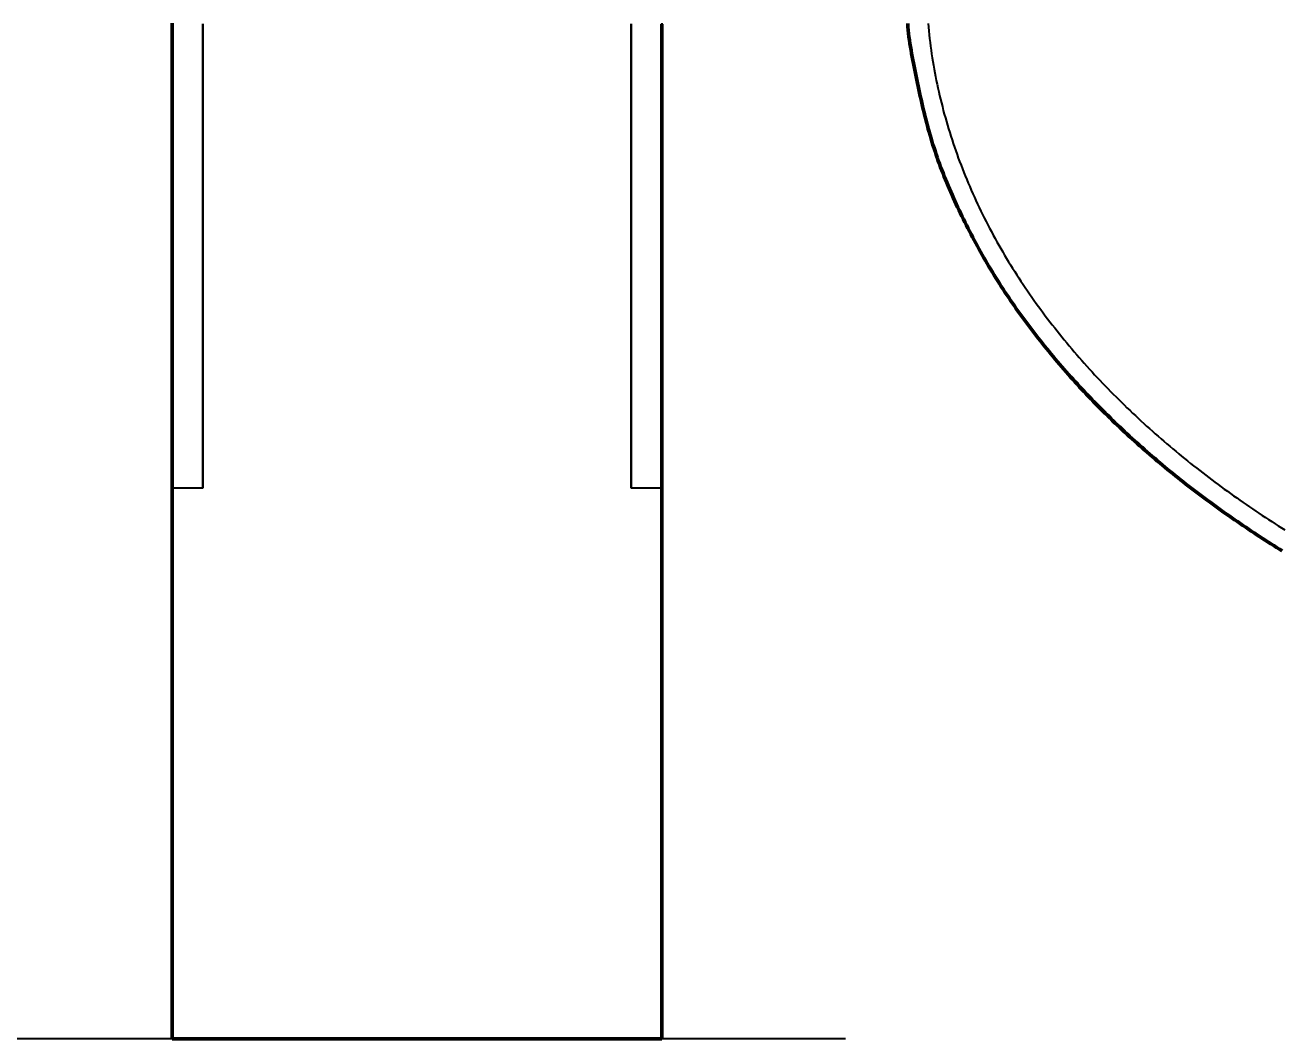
# Model space of a CAD drawing. Header units: millimetres. Extents: x 0 to 594, y 0 to 420.
# Drawn here: x 61.59 to 82.13, y 250 to 266.57 of the extents above; entities that cross this region are included whole.
import ezdxf

# ---------------------------------------------------------------- set-up
doc = ezdxf.new("R2010")
doc.units = ezdxf.units.MM
doc.linetypes.add('ISO02-TRAZOS', pattern=[3.75, 3, -0.75])
for name, color, linetype, lineweight in [('01-VISIBLE', 7, 'CONTINUOUS', 50), ('02-OCULTA', 4, 'ISO02-TRAZOS', 25), ('04-COTA', 3, 'CONTINUOUS', 25)]:
    doc.layers.add(name, color=color, linetype=linetype, lineweight=lineweight)
doc.styles.add('ISO3098', font='isocpeur.ttf')
doc.dimstyles.new('FLAMA-ISO', dxfattribs={"dimtxt": 3.5, "dimasz": 3, "dimexe": 2, "dimexo": 1, "dimgap": 1, "dimtad": 1, "dimdec": 1, "dimtxsty": 'ISO3098', "dimcen": 2.5, "dimclrd": 3, "dimclre": 3, "dimclrt": 3, "dimazin": 3, "dimtfac": 1, "dimtmove": 0, "dimatfit": 3, "dimlwd": 25, "dimlwe": 25})

msp = doc.modelspace()

# ---------------------------------------------------------------- linework, layer by layer
at = {"layer": '01-VISIBLE'}
msp.add_line((72, 250), (64, 250), dxfattribs=at)
for points in [[(64, 250), (64, 250.1), (64, 250.2), (64, 250.3), (64, 250.4), (64, 250.5), (64, 250.6), (64, 250.7), (64, 250.8), (64, 250.9), (64, 251), (64, 251.1), (64, 251.2), (64, 251.3), (64, 251.4), (64, 251.5), (64, 251.6), (64, 251.7), (64, 251.8), (64, 251.9), (64, 252), (64, 252.1), (64, 252.2), (64, 252.3), (64, 252.4), (64, 252.5), (64, 252.6), (64, 252.7), (64, 252.8), (64, 252.9), (64, 253), (64, 253.1), (64, 253.2), (64, 253.3), (64, 253.4), (64, 253.5), (64, 253.6), (64, 253.7), (64, 253.8), (64, 253.9), (64, 254), (64, 254.1), (64, 254.2), (64, 254.3), (64, 254.4), (64, 254.5), (64, 254.6), (64, 254.7), (64, 254.8), (64, 254.9), (64, 255), (64, 255.1), (64, 255.2), (64, 255.3), (64, 255.4), (64, 255.5), (64, 255.6), (64, 255.7), (64, 255.8), (64, 255.9), (64, 256), (64, 256.1), (64, 256.2), (64, 256.3), (64, 256.4), (64, 256.5), (64, 256.6), (64, 256.7), (64, 256.8), (64, 256.9), (64, 257), (64, 257.1), (64, 257.2), (64, 257.3), (64, 257.4), (64, 257.5), (64, 257.6), (64, 257.7), (64, 257.8), (64, 257.9), (64, 258), (64, 258.1), (64, 258.2), (64, 258.3), (64, 258.4), (64, 258.5), (64, 258.6), (64, 258.7), (64, 258.8), (64, 258.9), (64, 259), (64, 259.1), (64, 259.2), (64, 259.3), (64, 259.4), (64, 259.5), (64, 259.6), (64, 259.7), (64, 259.8), (64, 259.9), (64, 260), (64, 260.1), (64, 260.2), (64, 260.3), (64, 260.4), (64, 260.5), (64, 260.6), (64, 260.7), (64, 260.8), (64, 260.9), (64, 261), (64, 261.1), (64, 261.2), (64, 261.3), (64, 261.4), (64, 261.5), (64, 261.6), (64, 261.7), (64, 261.8), (64, 261.9), (64, 262), (64, 262.1), (64, 262.2), (64, 262.3), (64, 262.4), (64, 262.5), (64, 262.6), (64, 262.7), (64, 262.8), (64, 262.9), (64, 263), (64, 263.1), (64, 263.2), (64, 263.3), (64, 263.4), (64, 263.5), (64, 263.6), (64, 263.7), (64, 263.8), (64, 263.9), (64, 264), (64, 264.1), (64, 264.2), (64, 264.3), (64, 264.4), (64, 264.5), (64, 264.6), (64, 264.7), (64, 264.8), (64, 264.9), (64, 265), (64, 265.1), (64, 265.2), (64, 265.3), (64, 265.4), (64, 265.5), (64, 265.6), (64, 265.7), (64, 265.8), (64, 265.9), (64, 266), (64, 266.1), (64, 266.2), (64, 266.3), (64, 266.4), (64, 266.5), (64, 266.6)], [(72, 250), (72, 250.094), (72, 250.188), (72, 250.283), (72, 250.377), (72, 250.471), (72, 250.565), (72, 250.66), (72, 250.754), (72, 250.848), (72, 250.942), (72, 251.037), (72, 251.131), (72, 251.225), (72, 251.319), (72, 251.414), (72, 251.508), (72, 251.602), (72, 251.696), (72, 251.791), (72, 251.885), (72, 251.979), (72, 252.073), (72, 252.168), (72, 252.262), (72, 252.356), (72, 252.45), (72, 252.545), (72, 252.639), (72, 252.733), (72, 252.827), (72, 252.922), (72, 253.016), (72, 253.11), (72, 253.204), (72, 253.299), (72, 253.393), (72, 253.487), (72, 253.581), (72, 253.676), (72, 253.77), (72, 253.864), (72, 253.958), (72, 254.053), (72, 254.147), (72, 254.241), (72, 254.335), (72, 254.43), (72, 254.524), (72, 254.618), (72, 254.712), (72, 254.807), (72, 254.901), (72, 254.995), (72, 255.089), (72, 255.184), (72, 255.278), (72, 255.372), (72, 255.466), (72, 255.561), (72, 255.655), (72, 255.749), (72, 255.843), (72, 255.938), (72, 256.032), (72, 256.126), (72, 256.22), (72, 256.315), (72, 256.409), (72, 256.503), (72, 256.597), (72, 256.692), (72, 256.786), (72, 256.88), (72, 256.974), (72, 257.069), (72, 257.163), (72, 257.257), (72, 257.351), (72, 257.446), (72, 257.54), (72, 257.634), (72, 257.728), (72, 257.823), (72, 257.917), (72, 258.011), (72, 258.105), (72, 258.2), (72, 258.294), (72, 258.388), (72, 258.482), (72, 258.577), (72, 258.671), (72, 258.765), (72, 258.859), (72, 258.954), (72, 259.048), (72, 259.142), (72, 259.236), (72, 259.331), (72, 259.425), (72, 259.519), (72, 259.613), (72, 259.708), (72, 259.802), (72, 259.896), (72, 259.99), (72, 260.085), (72, 260.179), (72, 260.273), (72, 260.367), (72, 260.462), (72, 260.556), (72, 260.65), (72, 260.744), (72, 260.839), (72, 260.933), (72, 261.027), (72, 261.121), (72, 261.216), (72, 261.31), (72, 261.404), (72, 261.498), (72, 261.593), (72, 261.687), (72, 261.781), (72, 261.875), (72, 261.97), (72, 262.064), (72, 262.158), (72, 262.252), (72, 262.347), (72, 262.441), (72, 262.535), (72, 262.629), (72, 262.724), (72, 262.818), (72, 262.912), (72, 263.006), (72, 263.101), (72, 263.195), (72, 263.289), (72, 263.383), (72, 263.478), (72, 263.572), (72, 263.666), (72, 263.76), (72, 263.855), (72, 263.949), (72, 264.043), (72, 264.137), (72, 264.232), (72, 264.326), (72, 264.42), (72, 264.514), (72, 264.609), (72, 264.703), (72, 264.797), (72, 264.891), (72, 264.986), (72, 265.08), (72, 265.174), (72, 265.268), (72, 265.363), (72, 265.457), (72, 265.551), (72, 265.645), (72, 265.74), (72, 265.834), (72, 265.928), (72, 266.022), (72, 266.117), (72, 266.211), (72, 266.305), (72, 266.399), (72, 266.494), (72, 266.588)], [(76.016, 266.596), (76.02, 266.541), (76.025, 266.487), (76.031, 266.432), (76.037, 266.378), (76.044, 266.323), (76.052, 266.269), (76.061, 266.215), (76.07, 266.161), (76.08, 266.107), (76.09, 266.053), (76.1, 265.999), (76.111, 265.946), (76.122, 265.892), (76.132, 265.838), (76.143, 265.784), (76.154, 265.731), (76.165, 265.677), (76.176, 265.623), (76.188, 265.57), (76.199, 265.516), (76.21, 265.462), (76.222, 265.409), (76.234, 265.355), (76.246, 265.302), (76.258, 265.248), (76.27, 265.195), (76.283, 265.142), (76.296, 265.088), (76.31, 265.035), (76.324, 264.982), (76.338, 264.929), (76.352, 264.876), (76.367, 264.824), (76.382, 264.771), (76.397, 264.718), (76.413, 264.666), (76.429, 264.613), (76.446, 264.561), (76.463, 264.509), (76.48, 264.457), (76.498, 264.405), (76.516, 264.353), (76.535, 264.302), (76.554, 264.25), (76.573, 264.199), (76.593, 264.148), (76.613, 264.097), (76.634, 264.046), (76.654, 263.995), (76.675, 263.945), (76.697, 263.894), (76.719, 263.844), (76.741, 263.794), (76.763, 263.744), (76.785, 263.694), (76.808, 263.644), (76.831, 263.594), (76.855, 263.545), (76.878, 263.495), (76.902, 263.446), (76.926, 263.397), (76.951, 263.348), (76.975, 263.299), (77, 263.25), (77.025, 263.201), (77.051, 263.152), (77.076, 263.104), (77.102, 263.055), (77.128, 263.007), (77.154, 262.959), (77.18, 262.911), (77.207, 262.863), (77.234, 262.815), (77.261, 262.768), (77.288, 262.72), (77.316, 262.673), (77.344, 262.626), (77.372, 262.578), (77.4, 262.532), (77.429, 262.485), (77.458, 262.438), (77.487, 262.392), (77.516, 262.345), (77.546, 262.299), (77.575, 262.253), (77.605, 262.207), (77.636, 262.162), (77.666, 262.116), (77.697, 262.071), (77.728, 262.025), (77.759, 261.98), (77.79, 261.935), (77.822, 261.891), (77.854, 261.846), (77.886, 261.802), (77.918, 261.757), (77.951, 261.713), (77.983, 261.669), (78.016, 261.625), (78.049, 261.582), (78.083, 261.538), (78.116, 261.495), (78.15, 261.451), (78.184, 261.408), (78.218, 261.365), (78.252, 261.323), (78.287, 261.28), (78.321, 261.238), (78.356, 261.195), (78.391, 261.153), (78.427, 261.111), (78.462, 261.069), (78.498, 261.028), (78.533, 260.986), (78.569, 260.945), (78.605, 260.903), (78.642, 260.862), (78.678, 260.821), (78.715, 260.781), (78.752, 260.74), (78.788, 260.699), (78.826, 260.659), (78.863, 260.619), (78.9, 260.579), (78.938, 260.539), (78.976, 260.499), (79.014, 260.46), (79.052, 260.42), (79.09, 260.381), (79.128, 260.342), (79.167, 260.303), (79.206, 260.264), (79.245, 260.226), (79.284, 260.187), (79.323, 260.149), (79.362, 260.11), (79.402, 260.072), (79.441, 260.035), (79.481, 259.997), (79.521, 259.959), (79.561, 259.922), (79.601, 259.884), (79.641, 259.847), (79.682, 259.81), (79.722, 259.774), (79.763, 259.737), (79.804, 259.7), (79.845, 259.664), (79.886, 259.628), (79.928, 259.592), (79.969, 259.556), (80.011, 259.52), (80.052, 259.485), (80.094, 259.449), (80.136, 259.414), (80.178, 259.379), (80.22, 259.344), (80.263, 259.309), (80.305, 259.274), (80.348, 259.24), (80.39, 259.205), (80.433, 259.171), (80.476, 259.137), (80.519, 259.103), (80.562, 259.069), (80.606, 259.036), (80.649, 259.002), (80.693, 258.969), (80.736, 258.936), (80.78, 258.902), (80.824, 258.87), (80.868, 258.837), (80.912, 258.804), (80.956, 258.772), (81, 258.739), (81.044, 258.707), (81.089, 258.675), (81.133, 258.643), (81.178, 258.611), (81.223, 258.579), (81.267, 258.548), (81.312, 258.516), (81.357, 258.485), (81.403, 258.454), (81.448, 258.423), (81.493, 258.392), (81.539, 258.362), (81.584, 258.331), (81.63, 258.301), (81.675, 258.27), (81.721, 258.24), (81.767, 258.21), (81.813, 258.181), (81.859, 258.151), (81.905, 258.121), (81.952, 258.092), (81.998, 258.063), (82.044, 258.033), (82.091, 258.004), (82.137, 257.975)]]:
    msp.add_lwpolyline(points, dxfattribs=at)
at = {"layer": '02-OCULTA'}
for p, q in [((64.5, 259), (64, 259)), ((72, 259), (71.5, 259))]:
    msp.add_line(p, q, dxfattribs=at)
for points in [[(64, 266.6), (64, 266.5), (64, 266.4), (64, 266.3), (64, 266.2), (64, 266.1), (64, 266), (64, 265.9), (64, 265.8), (64, 265.7), (64, 265.6), (64, 265.5), (64, 265.4), (64, 265.3), (64, 265.2), (64, 265.1), (64, 265), (64, 264.9), (64, 264.8), (64, 264.7), (64, 264.6), (64, 264.5), (64, 264.4), (64, 264.3), (64, 264.2), (64, 264.1), (64, 264), (64, 263.9), (64, 263.8), (64, 263.7), (64, 263.6), (64, 263.5), (64, 263.4), (64, 263.3), (64, 263.2), (64, 263.1), (64, 263), (64, 262.9), (64, 262.8), (64, 262.7), (64, 262.6), (64, 262.5), (64, 262.4), (64, 262.3), (64, 262.2), (64, 262.1), (64, 262), (64, 261.9), (64, 261.8), (64, 261.7), (64, 261.6), (64, 261.5), (64, 261.4), (64, 261.3), (64, 261.2), (64, 261.1), (64, 261), (64, 260.9), (64, 260.8), (64, 260.7), (64, 260.6), (64, 260.5), (64, 260.4), (64, 260.3), (64, 260.2), (64, 260.1), (64, 260), (64, 259.9), (64, 259.8), (64, 259.7), (64, 259.6), (64, 259.5), (64, 259.4), (64, 259.3), (64, 259.2), (64, 259.1), (64, 259), (64, 258.9), (64, 258.8), (64, 258.7), (64, 258.6), (64, 258.5), (64, 258.4), (64, 258.3), (64, 258.2), (64, 258.1), (64, 258), (64, 257.9), (64, 257.8), (64, 257.7), (64, 257.6), (64, 257.5), (64, 257.4), (64, 257.3), (64, 257.2), (64, 257.1), (64, 257), (64, 256.9), (64, 256.8), (64, 256.7), (64, 256.6), (64, 256.5), (64, 256.4), (64, 256.3), (64, 256.2), (64, 256.1), (64, 256), (64, 255.9), (64, 255.8), (64, 255.7), (64, 255.6), (64, 255.5), (64, 255.4), (64, 255.3), (64, 255.2), (64, 255.1), (64, 255), (64, 254.9), (64, 254.8), (64, 254.7), (64, 254.6), (64, 254.5), (64, 254.4), (64, 254.3), (64, 254.2), (64, 254.1), (64, 254), (64, 253.9), (64, 253.8), (64, 253.7), (64, 253.6), (64, 253.5), (64, 253.4), (64, 253.3), (64, 253.2), (64, 253.1), (64, 253), (64, 252.9), (64, 252.8), (64, 252.7), (64, 252.6), (64, 252.5), (64, 252.4), (64, 252.3), (64, 252.2), (64, 252.1), (64, 252), (64, 251.9), (64, 251.8), (64, 251.7), (64, 251.6), (64, 251.5), (64, 251.4), (64, 251.3), (64, 251.2), (64, 251.1), (64, 251), (64, 250.9), (64, 250.8), (64, 250.7), (64, 250.6), (64, 250.5), (64, 250.4), (64, 250.3), (64, 250.2), (64, 250.1), (64, 250)], [(64, 259), (64, 259.055), (64, 259.11), (64, 259.165), (64, 259.22), (64, 259.275), (64, 259.33), (64, 259.385), (64, 259.44), (64, 259.495), (64, 259.55), (64, 259.605), (64, 259.66), (64, 259.715), (64, 259.77), (64, 259.825), (64, 259.88), (64, 259.935), (64, 259.99), (64, 260.045), (64, 260.1), (64, 260.155), (64, 260.21), (64, 260.265), (64, 260.32), (64, 260.375), (64, 260.43), (64, 260.485), (64, 260.54), (64, 260.595), (64, 260.65), (64, 260.705), (64, 260.76), (64, 260.815), (64, 260.87), (64, 260.925), (64, 260.98), (64, 261.035), (64, 261.09), (64, 261.145), (64, 261.2), (64, 261.255), (64, 261.31), (64, 261.365), (64, 261.42), (64, 261.475), (64, 261.53), (64, 261.585), (64, 261.64), (64, 261.695), (64, 261.75), (64, 261.805), (64, 261.86), (64, 261.915), (64, 261.97), (64, 262.025), (64, 262.08), (64, 262.135), (64, 262.19), (64, 262.245), (64, 262.3), (64, 262.355), (64, 262.41), (64, 262.465), (64, 262.52), (64, 262.575), (64, 262.63), (64, 262.685), (64, 262.74), (64, 262.795), (64, 262.85), (64, 262.905), (64, 262.96), (64, 263.015), (64, 263.07), (64, 263.125), (64, 263.18), (64, 263.235), (64, 263.29), (64, 263.345), (64, 263.4), (64, 263.455), (64, 263.51), (64, 263.565), (64, 263.62), (64, 263.675), (64, 263.73), (64, 263.785), (64, 263.84), (64, 263.895), (64, 263.95), (64, 264.005), (64, 264.06), (64, 264.115), (64, 264.17), (64, 264.225), (64, 264.28), (64, 264.335), (64, 264.39), (64, 264.445), (64, 264.5), (64, 264.555), (64, 264.61), (64, 264.665), (64, 264.72), (64, 264.775), (64, 264.83), (64, 264.885), (64, 264.94), (64, 264.995), (64, 265.05), (64, 265.105), (64, 265.16), (64, 265.215), (64, 265.27), (64, 265.325), (64, 265.38), (64, 265.435), (64, 265.49), (64, 265.545), (64, 265.6), (64, 265.655), (64, 265.71), (64, 265.765), (64, 265.82), (64, 265.875), (64, 265.93), (64, 265.985), (64, 266.04), (64, 266.095), (64, 266.15), (64, 266.205), (64, 266.26), (64, 266.315), (64, 266.37), (64, 266.425), (64, 266.48), (64, 266.535), (64, 266.59)], [(64, 266.59), (64, 266.535), (64, 266.48), (64, 266.425), (64, 266.37), (64, 266.315), (64, 266.26), (64, 266.205), (64, 266.15), (64, 266.095), (64, 266.04), (64, 265.985), (64, 265.93), (64, 265.875), (64, 265.82), (64, 265.765), (64, 265.71), (64, 265.655), (64, 265.6), (64, 265.545), (64, 265.49), (64, 265.435), (64, 265.38), (64, 265.325), (64, 265.27), (64, 265.215), (64, 265.16), (64, 265.105), (64, 265.05), (64, 264.995), (64, 264.94), (64, 264.885), (64, 264.83), (64, 264.775), (64, 264.72), (64, 264.665), (64, 264.61), (64, 264.555), (64, 264.5), (64, 264.445), (64, 264.39), (64, 264.335), (64, 264.28), (64, 264.225), (64, 264.17), (64, 264.115), (64, 264.06), (64, 264.005), (64, 263.95), (64, 263.895), (64, 263.84), (64, 263.785), (64, 263.73), (64, 263.675), (64, 263.62), (64, 263.565), (64, 263.51), (64, 263.455), (64, 263.4), (64, 263.345), (64, 263.29), (64, 263.235), (64, 263.18), (64, 263.125), (64, 263.07), (64, 263.015), (64, 262.96), (64, 262.905), (64, 262.85), (64, 262.795), (64, 262.74), (64, 262.685), (64, 262.63), (64, 262.575), (64, 262.52), (64, 262.465), (64, 262.41), (64, 262.355), (64, 262.3), (64, 262.245), (64, 262.19), (64, 262.135), (64, 262.08), (64, 262.025), (64, 261.97), (64, 261.915), (64, 261.86), (64, 261.805), (64, 261.75), (64, 261.695), (64, 261.64), (64, 261.585), (64, 261.53), (64, 261.475), (64, 261.42), (64, 261.365), (64, 261.31), (64, 261.255), (64, 261.2), (64, 261.145), (64, 261.09), (64, 261.035), (64, 260.98), (64, 260.925), (64, 260.87), (64, 260.815), (64, 260.76), (64, 260.705), (64, 260.65), (64, 260.595), (64, 260.54), (64, 260.485), (64, 260.43), (64, 260.375), (64, 260.32), (64, 260.265), (64, 260.21), (64, 260.155), (64, 260.1), (64, 260.045), (64, 259.99), (64, 259.935), (64, 259.88), (64, 259.825), (64, 259.77), (64, 259.715), (64, 259.66), (64, 259.605), (64, 259.55), (64, 259.495), (64, 259.44), (64, 259.385), (64, 259.33), (64, 259.275), (64, 259.22), (64, 259.165), (64, 259.11), (64, 259.055), (64, 259)], [(64.5, 259), (64.5, 259.055), (64.5, 259.11), (64.5, 259.165), (64.5, 259.22), (64.5, 259.275), (64.5, 259.33), (64.5, 259.385), (64.5, 259.44), (64.5, 259.495), (64.5, 259.55), (64.5, 259.605), (64.5, 259.66), (64.5, 259.715), (64.5, 259.77), (64.5, 259.825), (64.5, 259.88), (64.5, 259.935), (64.5, 259.99), (64.5, 260.045), (64.5, 260.1), (64.5, 260.155), (64.5, 260.21), (64.5, 260.265), (64.5, 260.32), (64.5, 260.375), (64.5, 260.43), (64.5, 260.485), (64.5, 260.54), (64.5, 260.595), (64.5, 260.65), (64.5, 260.705), (64.5, 260.76), (64.5, 260.815), (64.5, 260.87), (64.5, 260.925), (64.5, 260.98), (64.5, 261.035), (64.5, 261.09), (64.5, 261.145), (64.5, 261.2), (64.5, 261.255), (64.5, 261.31), (64.5, 261.365), (64.5, 261.42), (64.5, 261.475), (64.5, 261.53), (64.5, 261.585), (64.5, 261.64), (64.5, 261.695), (64.5, 261.75), (64.5, 261.805), (64.5, 261.86), (64.5, 261.915), (64.5, 261.97), (64.5, 262.025), (64.5, 262.08), (64.5, 262.135), (64.5, 262.19), (64.5, 262.245), (64.5, 262.3), (64.5, 262.355), (64.5, 262.41), (64.5, 262.465), (64.5, 262.52), (64.5, 262.575), (64.5, 262.63), (64.5, 262.685), (64.5, 262.74), (64.5, 262.795), (64.5, 262.85), (64.5, 262.905), (64.5, 262.96), (64.5, 263.015), (64.5, 263.07), (64.5, 263.125), (64.5, 263.18), (64.5, 263.235), (64.5, 263.29), (64.5, 263.345), (64.5, 263.4), (64.5, 263.455), (64.5, 263.51), (64.5, 263.565), (64.5, 263.62), (64.5, 263.675), (64.5, 263.73), (64.5, 263.785), (64.5, 263.84), (64.5, 263.895), (64.5, 263.95), (64.5, 264.005), (64.5, 264.06), (64.5, 264.115), (64.5, 264.17), (64.5, 264.225), (64.5, 264.28), (64.5, 264.335), (64.5, 264.39), (64.5, 264.445), (64.5, 264.5), (64.5, 264.555), (64.5, 264.61), (64.5, 264.665), (64.5, 264.72), (64.5, 264.775), (64.5, 264.83), (64.5, 264.885), (64.5, 264.94), (64.5, 264.995), (64.5, 265.05), (64.5, 265.105), (64.5, 265.16), (64.5, 265.215), (64.5, 265.27), (64.5, 265.325), (64.5, 265.38), (64.5, 265.435), (64.5, 265.49), (64.5, 265.545), (64.5, 265.6), (64.5, 265.655), (64.5, 265.71), (64.5, 265.765), (64.5, 265.82), (64.5, 265.875), (64.5, 265.93), (64.5, 265.985), (64.5, 266.04), (64.5, 266.095), (64.5, 266.15), (64.5, 266.205), (64.5, 266.26), (64.5, 266.315), (64.5, 266.37), (64.5, 266.425), (64.5, 266.48), (64.5, 266.535), (64.5, 266.59)], [(64.5, 266.59), (64.5, 266.535), (64.5, 266.48), (64.5, 266.425), (64.5, 266.37), (64.5, 266.315), (64.5, 266.26), (64.5, 266.205), (64.5, 266.15), (64.5, 266.095), (64.5, 266.04), (64.5, 265.985), (64.5, 265.93), (64.5, 265.875), (64.5, 265.82), (64.5, 265.765), (64.5, 265.71), (64.5, 265.655), (64.5, 265.6), (64.5, 265.545), (64.5, 265.49), (64.5, 265.435), (64.5, 265.38), (64.5, 265.325), (64.5, 265.27), (64.5, 265.215), (64.5, 265.16), (64.5, 265.105), (64.5, 265.05), (64.5, 264.995), (64.5, 264.94), (64.5, 264.885), (64.5, 264.83), (64.5, 264.775), (64.5, 264.72), (64.5, 264.665), (64.5, 264.61), (64.5, 264.555), (64.5, 264.5), (64.5, 264.445), (64.5, 264.39), (64.5, 264.335), (64.5, 264.28), (64.5, 264.225), (64.5, 264.17), (64.5, 264.115), (64.5, 264.06), (64.5, 264.005), (64.5, 263.95), (64.5, 263.895), (64.5, 263.84), (64.5, 263.785), (64.5, 263.73), (64.5, 263.675), (64.5, 263.62), (64.5, 263.565), (64.5, 263.51), (64.5, 263.455), (64.5, 263.4), (64.5, 263.345), (64.5, 263.29), (64.5, 263.235), (64.5, 263.18), (64.5, 263.125), (64.5, 263.07), (64.5, 263.015), (64.5, 262.96), (64.5, 262.905), (64.5, 262.85), (64.5, 262.795), (64.5, 262.74), (64.5, 262.685), (64.5, 262.63), (64.5, 262.575), (64.5, 262.52), (64.5, 262.465), (64.5, 262.41), (64.5, 262.355), (64.5, 262.3), (64.5, 262.245), (64.5, 262.19), (64.5, 262.135), (64.5, 262.08), (64.5, 262.025), (64.5, 261.97), (64.5, 261.915), (64.5, 261.86), (64.5, 261.805), (64.5, 261.75), (64.5, 261.695), (64.5, 261.64), (64.5, 261.585), (64.5, 261.53), (64.5, 261.475), (64.5, 261.42), (64.5, 261.365), (64.5, 261.31), (64.5, 261.255), (64.5, 261.2), (64.5, 261.145), (64.5, 261.09), (64.5, 261.035), (64.5, 260.98), (64.5, 260.925), (64.5, 260.87), (64.5, 260.815), (64.5, 260.76), (64.5, 260.705), (64.5, 260.65), (64.5, 260.595), (64.5, 260.54), (64.5, 260.485), (64.5, 260.43), (64.5, 260.375), (64.5, 260.32), (64.5, 260.265), (64.5, 260.21), (64.5, 260.155), (64.5, 260.1), (64.5, 260.045), (64.5, 259.99), (64.5, 259.935), (64.5, 259.88), (64.5, 259.825), (64.5, 259.77), (64.5, 259.715), (64.5, 259.66), (64.5, 259.605), (64.5, 259.55), (64.5, 259.495), (64.5, 259.44), (64.5, 259.385), (64.5, 259.33), (64.5, 259.275), (64.5, 259.22), (64.5, 259.165), (64.5, 259.11), (64.5, 259.055), (64.5, 259)], [(71.5, 259), (71.5, 259.055), (71.5, 259.11), (71.5, 259.165), (71.5, 259.22), (71.5, 259.275), (71.5, 259.33), (71.5, 259.385), (71.5, 259.44), (71.5, 259.495), (71.5, 259.55), (71.5, 259.605), (71.5, 259.66), (71.5, 259.715), (71.5, 259.77), (71.5, 259.825), (71.5, 259.88), (71.5, 259.935), (71.5, 259.99), (71.5, 260.045), (71.5, 260.1), (71.5, 260.155), (71.5, 260.21), (71.5, 260.265), (71.5, 260.32), (71.5, 260.375), (71.5, 260.43), (71.5, 260.485), (71.5, 260.54), (71.5, 260.595), (71.5, 260.65), (71.5, 260.705), (71.5, 260.76), (71.5, 260.815), (71.5, 260.87), (71.5, 260.925), (71.5, 260.98), (71.5, 261.035), (71.5, 261.09), (71.5, 261.145), (71.5, 261.2), (71.5, 261.255), (71.5, 261.31), (71.5, 261.365), (71.5, 261.42), (71.5, 261.475), (71.5, 261.53), (71.5, 261.585), (71.5, 261.64), (71.5, 261.695), (71.5, 261.75), (71.5, 261.805), (71.5, 261.86), (71.5, 261.915), (71.5, 261.97), (71.5, 262.025), (71.5, 262.08), (71.5, 262.135), (71.5, 262.19), (71.5, 262.245), (71.5, 262.3), (71.5, 262.355), (71.5, 262.41), (71.5, 262.465), (71.5, 262.52), (71.5, 262.575), (71.5, 262.63), (71.5, 262.685), (71.5, 262.74), (71.5, 262.795), (71.5, 262.85), (71.5, 262.905), (71.5, 262.96), (71.5, 263.015), (71.5, 263.07), (71.5, 263.125), (71.5, 263.18), (71.5, 263.235), (71.5, 263.29), (71.5, 263.345), (71.5, 263.4), (71.5, 263.455), (71.5, 263.51), (71.5, 263.565), (71.5, 263.62), (71.5, 263.675), (71.5, 263.73), (71.5, 263.785), (71.5, 263.84), (71.5, 263.895), (71.5, 263.95), (71.5, 264.005), (71.5, 264.06), (71.5, 264.115), (71.5, 264.17), (71.5, 264.225), (71.5, 264.28), (71.5, 264.335), (71.5, 264.39), (71.5, 264.445), (71.5, 264.5), (71.5, 264.555), (71.5, 264.61), (71.5, 264.665), (71.5, 264.72), (71.5, 264.775), (71.5, 264.83), (71.5, 264.885), (71.5, 264.94), (71.5, 264.995), (71.5, 265.05), (71.5, 265.105), (71.5, 265.16), (71.5, 265.215), (71.5, 265.27), (71.5, 265.325), (71.5, 265.38), (71.5, 265.435), (71.5, 265.49), (71.5, 265.545), (71.5, 265.6), (71.5, 265.655), (71.5, 265.71), (71.5, 265.765), (71.5, 265.82), (71.5, 265.875), (71.5, 265.93), (71.5, 265.985), (71.5, 266.04), (71.5, 266.095), (71.5, 266.15), (71.5, 266.205), (71.5, 266.26), (71.5, 266.315), (71.5, 266.37), (71.5, 266.425), (71.5, 266.48), (71.5, 266.535), (71.5, 266.59)], [(71.5, 266.59), (71.5, 266.535), (71.5, 266.48), (71.5, 266.425), (71.5, 266.37), (71.5, 266.315), (71.5, 266.26), (71.5, 266.205), (71.5, 266.15), (71.5, 266.095), (71.5, 266.04), (71.5, 265.985), (71.5, 265.93), (71.5, 265.875), (71.5, 265.82), (71.5, 265.765), (71.5, 265.71), (71.5, 265.655), (71.5, 265.6), (71.5, 265.545), (71.5, 265.49), (71.5, 265.435), (71.5, 265.38), (71.5, 265.325), (71.5, 265.27), (71.5, 265.215), (71.5, 265.16), (71.5, 265.105), (71.5, 265.05), (71.5, 264.995), (71.5, 264.94), (71.5, 264.885), (71.5, 264.83), (71.5, 264.775), (71.5, 264.72), (71.5, 264.665), (71.5, 264.61), (71.5, 264.555), (71.5, 264.5), (71.5, 264.445), (71.5, 264.39), (71.5, 264.335), (71.5, 264.28), (71.5, 264.225), (71.5, 264.17), (71.5, 264.115), (71.5, 264.06), (71.5, 264.005), (71.5, 263.95), (71.5, 263.895), (71.5, 263.84), (71.5, 263.785), (71.5, 263.73), (71.5, 263.675), (71.5, 263.62), (71.5, 263.565), (71.5, 263.51), (71.5, 263.455), (71.5, 263.4), (71.5, 263.345), (71.5, 263.29), (71.5, 263.235), (71.5, 263.18), (71.5, 263.125), (71.5, 263.07), (71.5, 263.015), (71.5, 262.96), (71.5, 262.905), (71.5, 262.85), (71.5, 262.795), (71.5, 262.74), (71.5, 262.685), (71.5, 262.63), (71.5, 262.575), (71.5, 262.52), (71.5, 262.465), (71.5, 262.41), (71.5, 262.355), (71.5, 262.3), (71.5, 262.245), (71.5, 262.19), (71.5, 262.135), (71.5, 262.08), (71.5, 262.025), (71.5, 261.97), (71.5, 261.915), (71.5, 261.86), (71.5, 261.805), (71.5, 261.75), (71.5, 261.695), (71.5, 261.64), (71.5, 261.585), (71.5, 261.53), (71.5, 261.475), (71.5, 261.42), (71.5, 261.365), (71.5, 261.31), (71.5, 261.255), (71.5, 261.2), (71.5, 261.145), (71.5, 261.09), (71.5, 261.035), (71.5, 260.98), (71.5, 260.925), (71.5, 260.87), (71.5, 260.815), (71.5, 260.76), (71.5, 260.705), (71.5, 260.65), (71.5, 260.595), (71.5, 260.54), (71.5, 260.485), (71.5, 260.43), (71.5, 260.375), (71.5, 260.32), (71.5, 260.265), (71.5, 260.21), (71.5, 260.155), (71.5, 260.1), (71.5, 260.045), (71.5, 259.99), (71.5, 259.935), (71.5, 259.88), (71.5, 259.825), (71.5, 259.77), (71.5, 259.715), (71.5, 259.66), (71.5, 259.605), (71.5, 259.55), (71.5, 259.495), (71.5, 259.44), (71.5, 259.385), (71.5, 259.33), (71.5, 259.275), (71.5, 259.22), (71.5, 259.165), (71.5, 259.11), (71.5, 259.055), (71.5, 259)], [(72, 266.6), (72, 266.5), (72, 266.4), (72, 266.3), (72, 266.2), (72, 266.1), (72, 266), (72, 265.9), (72, 265.8), (72, 265.7), (72, 265.6), (72, 265.5), (72, 265.4), (72, 265.3), (72, 265.2), (72, 265.1), (72, 265), (72, 264.9), (72, 264.8), (72, 264.7), (72, 264.6), (72, 264.5), (72, 264.4), (72, 264.3), (72, 264.2), (72, 264.1), (72, 264), (72, 263.9), (72, 263.8), (72, 263.7), (72, 263.6), (72, 263.5), (72, 263.4), (72, 263.3), (72, 263.2), (72, 263.1), (72, 263), (72, 262.9), (72, 262.8), (72, 262.7), (72, 262.6), (72, 262.5), (72, 262.4), (72, 262.3), (72, 262.2), (72, 262.1), (72, 262), (72, 261.9), (72, 261.8), (72, 261.7), (72, 261.6), (72, 261.5), (72, 261.4), (72, 261.3), (72, 261.2), (72, 261.1), (72, 261), (72, 260.9), (72, 260.8), (72, 260.7), (72, 260.6), (72, 260.5), (72, 260.4), (72, 260.3), (72, 260.2), (72, 260.1), (72, 260), (72, 259.9), (72, 259.8), (72, 259.7), (72, 259.6), (72, 259.5), (72, 259.4), (72, 259.3), (72, 259.2), (72, 259.1), (72, 259), (72, 258.9), (72, 258.8), (72, 258.7), (72, 258.6), (72, 258.5), (72, 258.4), (72, 258.3), (72, 258.2), (72, 258.1), (72, 258), (72, 257.9), (72, 257.8), (72, 257.7), (72, 257.6), (72, 257.5), (72, 257.4), (72, 257.3), (72, 257.2), (72, 257.1), (72, 257), (72, 256.9), (72, 256.8), (72, 256.7), (72, 256.6), (72, 256.5), (72, 256.4), (72, 256.3), (72, 256.2), (72, 256.1), (72, 256), (72, 255.9), (72, 255.8), (72, 255.7), (72, 255.6), (72, 255.5), (72, 255.4), (72, 255.3), (72, 255.2), (72, 255.1), (72, 255), (72, 254.9), (72, 254.8), (72, 254.7), (72, 254.6), (72, 254.5), (72, 254.4), (72, 254.3), (72, 254.2), (72, 254.1), (72, 254), (72, 253.9), (72, 253.8), (72, 253.7), (72, 253.6), (72, 253.5), (72, 253.4), (72, 253.3), (72, 253.2), (72, 253.1), (72, 253), (72, 252.9), (72, 252.8), (72, 252.7), (72, 252.6), (72, 252.5), (72, 252.4), (72, 252.3), (72, 252.2), (72, 252.1), (72, 252), (72, 251.9), (72, 251.8), (72, 251.7), (72, 251.6), (72, 251.5), (72, 251.4), (72, 251.3), (72, 251.2), (72, 251.1), (72, 251), (72, 250.9), (72, 250.8), (72, 250.7), (72, 250.6), (72, 250.5), (72, 250.4), (72, 250.3), (72, 250.2), (72, 250.1), (72, 250)], [(72, 259), (72, 259.055), (72, 259.11), (72, 259.165), (72, 259.22), (72, 259.275), (72, 259.33), (72, 259.385), (72, 259.44), (72, 259.495), (72, 259.55), (72, 259.605), (72, 259.66), (72, 259.715), (72, 259.77), (72, 259.825), (72, 259.88), (72, 259.935), (72, 259.99), (72, 260.045), (72, 260.1), (72, 260.155), (72, 260.21), (72, 260.265), (72, 260.32), (72, 260.375), (72, 260.43), (72, 260.485), (72, 260.54), (72, 260.595), (72, 260.65), (72, 260.705), (72, 260.76), (72, 260.815), (72, 260.87), (72, 260.925), (72, 260.98), (72, 261.035), (72, 261.09), (72, 261.145), (72, 261.2), (72, 261.255), (72, 261.31), (72, 261.365), (72, 261.42), (72, 261.475), (72, 261.53), (72, 261.585), (72, 261.64), (72, 261.695), (72, 261.75), (72, 261.805), (72, 261.86), (72, 261.915), (72, 261.97), (72, 262.025), (72, 262.08), (72, 262.135), (72, 262.19), (72, 262.245), (72, 262.3), (72, 262.355), (72, 262.41), (72, 262.465), (72, 262.52), (72, 262.575), (72, 262.63), (72, 262.685), (72, 262.74), (72, 262.795), (72, 262.85), (72, 262.905), (72, 262.96), (72, 263.015), (72, 263.07), (72, 263.125), (72, 263.18), (72, 263.235), (72, 263.29), (72, 263.345), (72, 263.4), (72, 263.455), (72, 263.51), (72, 263.565), (72, 263.62), (72, 263.675), (72, 263.73), (72, 263.785), (72, 263.84), (72, 263.895), (72, 263.95), (72, 264.005), (72, 264.06), (72, 264.115), (72, 264.17), (72, 264.225), (72, 264.28), (72, 264.335), (72, 264.39), (72, 264.445), (72, 264.5), (72, 264.555), (72, 264.61), (72, 264.665), (72, 264.72), (72, 264.775), (72, 264.83), (72, 264.885), (72, 264.94), (72, 264.995), (72, 265.05), (72, 265.105), (72, 265.16), (72, 265.215), (72, 265.27), (72, 265.325), (72, 265.38), (72, 265.435), (72, 265.49), (72, 265.545), (72, 265.6), (72, 265.655), (72, 265.71), (72, 265.765), (72, 265.82), (72, 265.875), (72, 265.93), (72, 265.985), (72, 266.04), (72, 266.095), (72, 266.15), (72, 266.205), (72, 266.26), (72, 266.315), (72, 266.37), (72, 266.425), (72, 266.48), (72, 266.535), (72, 266.59)], [(72, 266.59), (72, 266.535), (72, 266.48), (72, 266.425), (72, 266.37), (72, 266.315), (72, 266.26), (72, 266.205), (72, 266.15), (72, 266.095), (72, 266.04), (72, 265.985), (72, 265.93), (72, 265.875), (72, 265.82), (72, 265.765), (72, 265.71), (72, 265.655), (72, 265.6), (72, 265.545), (72, 265.49), (72, 265.435), (72, 265.38), (72, 265.325), (72, 265.27), (72, 265.215), (72, 265.16), (72, 265.105), (72, 265.05), (72, 264.995), (72, 264.94), (72, 264.885), (72, 264.83), (72, 264.775), (72, 264.72), (72, 264.665), (72, 264.61), (72, 264.555), (72, 264.5), (72, 264.445), (72, 264.39), (72, 264.335), (72, 264.28), (72, 264.225), (72, 264.17), (72, 264.115), (72, 264.06), (72, 264.005), (72, 263.95), (72, 263.895), (72, 263.84), (72, 263.785), (72, 263.73), (72, 263.675), (72, 263.62), (72, 263.565), (72, 263.51), (72, 263.455), (72, 263.4), (72, 263.345), (72, 263.29), (72, 263.235), (72, 263.18), (72, 263.125), (72, 263.07), (72, 263.015), (72, 262.96), (72, 262.905), (72, 262.85), (72, 262.795), (72, 262.74), (72, 262.685), (72, 262.63), (72, 262.575), (72, 262.52), (72, 262.465), (72, 262.41), (72, 262.355), (72, 262.3), (72, 262.245), (72, 262.19), (72, 262.135), (72, 262.08), (72, 262.025), (72, 261.97), (72, 261.915), (72, 261.86), (72, 261.805), (72, 261.75), (72, 261.695), (72, 261.64), (72, 261.585), (72, 261.53), (72, 261.475), (72, 261.42), (72, 261.365), (72, 261.31), (72, 261.255), (72, 261.2), (72, 261.145), (72, 261.09), (72, 261.035), (72, 260.98), (72, 260.925), (72, 260.87), (72, 260.815), (72, 260.76), (72, 260.705), (72, 260.65), (72, 260.595), (72, 260.54), (72, 260.485), (72, 260.43), (72, 260.375), (72, 260.32), (72, 260.265), (72, 260.21), (72, 260.155), (72, 260.1), (72, 260.045), (72, 259.99), (72, 259.935), (72, 259.88), (72, 259.825), (72, 259.77), (72, 259.715), (72, 259.66), (72, 259.605), (72, 259.55), (72, 259.495), (72, 259.44), (72, 259.385), (72, 259.33), (72, 259.275), (72, 259.22), (72, 259.165), (72, 259.11), (72, 259.055), (72, 259)], [(76.349, 266.599), (76.355, 266.537), (76.361, 266.474), (76.367, 266.412), (76.374, 266.349), (76.382, 266.287), (76.39, 266.224), (76.398, 266.162), (76.407, 266.1), (76.417, 266.038), (76.427, 265.976), (76.437, 265.914), (76.448, 265.852), (76.459, 265.79), (76.471, 265.728), (76.483, 265.667), (76.496, 265.605), (76.509, 265.543), (76.523, 265.482), (76.537, 265.421), (76.551, 265.36), (76.566, 265.299), (76.582, 265.238), (76.598, 265.177), (76.614, 265.116), (76.631, 265.056), (76.648, 264.995), (76.666, 264.935), (76.684, 264.875), (76.702, 264.814), (76.721, 264.754), (76.74, 264.695), (76.76, 264.635), (76.78, 264.575), (76.801, 264.516), (76.822, 264.457), (76.843, 264.398), (76.865, 264.339), (76.887, 264.28), (76.91, 264.221), (76.933, 264.163), (76.956, 264.104), (76.98, 264.046), (77.005, 263.988), (77.029, 263.93), (77.054, 263.873), (77.08, 263.815), (77.105, 263.758), (77.132, 263.701), (77.158, 263.644), (77.185, 263.587), (77.212, 263.53), (77.24, 263.474), (77.268, 263.418), (77.296, 263.362), (77.325, 263.306), (77.354, 263.25), (77.384, 263.194), (77.414, 263.139), (77.444, 263.084), (77.474, 263.029), (77.505, 262.974), (77.536, 262.92), (77.568, 262.865), (77.6, 262.811), (77.632, 262.757), (77.664, 262.703), (77.697, 262.65), (77.73, 262.596), (77.764, 262.543), (77.798, 262.49), (77.832, 262.437), (77.866, 262.385), (77.901, 262.332), (77.936, 262.28), (77.971, 262.228), (78.007, 262.176), (78.043, 262.125), (78.079, 262.073), (78.116, 262.022), (78.152, 261.971), (78.189, 261.92), (78.227, 261.87), (78.264, 261.819), (78.302, 261.769), (78.34, 261.719), (78.379, 261.67), (78.418, 261.62), (78.457, 261.571), (78.496, 261.522), (78.535, 261.473), (78.575, 261.424), (78.615, 261.375), (78.655, 261.327), (78.696, 261.279), (78.736, 261.231), (78.777, 261.183), (78.818, 261.136), (78.86, 261.089), (78.902, 261.042), (78.944, 260.995), (78.986, 260.948), (79.028, 260.902), (79.071, 260.856), (79.114, 260.81), (79.157, 260.764), (79.2, 260.718), (79.243, 260.673), (79.287, 260.628), (79.331, 260.583), (79.375, 260.538), (79.42, 260.493), (79.464, 260.449), (79.509, 260.405), (79.554, 260.361), (79.599, 260.317), (79.644, 260.274), (79.69, 260.23), (79.736, 260.187), (79.782, 260.144), (79.828, 260.102), (79.874, 260.059), (79.92, 260.017), (79.967, 259.975), (80.014, 259.933), (80.061, 259.891), (80.108, 259.85), (80.156, 259.808), (80.203, 259.767), (80.251, 259.726), (80.299, 259.686), (80.347, 259.645), (80.395, 259.605), (80.444, 259.565), (80.492, 259.525), (80.541, 259.485), (80.59, 259.446), (80.639, 259.406), (80.688, 259.367), (80.738, 259.329), (80.787, 259.29), (80.837, 259.251), (80.887, 259.213), (80.937, 259.175), (80.987, 259.137), (81.037, 259.099), (81.088, 259.062), (81.138, 259.025), (81.189, 258.987), (81.24, 258.951), (81.291, 258.914), (81.342, 258.877), (81.394, 258.841), (81.445, 258.805), (81.496, 258.769), (81.548, 258.733), (81.6, 258.697), (81.652, 258.662), (81.704, 258.627), (81.756, 258.592), (81.809, 258.557), (81.861, 258.522), (81.914, 258.488), (81.966, 258.454), (82.019, 258.42), (82.072, 258.386), (82.125, 258.352), (82.178, 258.319)]]:
    msp.add_lwpolyline(points, dxfattribs=at)

# ---------------------------------------------------------------- dimensions: what is measured, and where the dimension line sits
at = {"layer": '04-COTA'}
for base, p1, p2 in [((42, 250), (64, 250), (64, 390)), ((53, 250), (76, 250), (92.5, 360.518))]:
    msp.add_linear_dim(base=base, p1=p1, p2=p2, angle=90, dimstyle='FLAMA-ISO', override={"dimlfac": 10}, dxfattribs=at).render()

doc.saveas('drawing.dxf')
